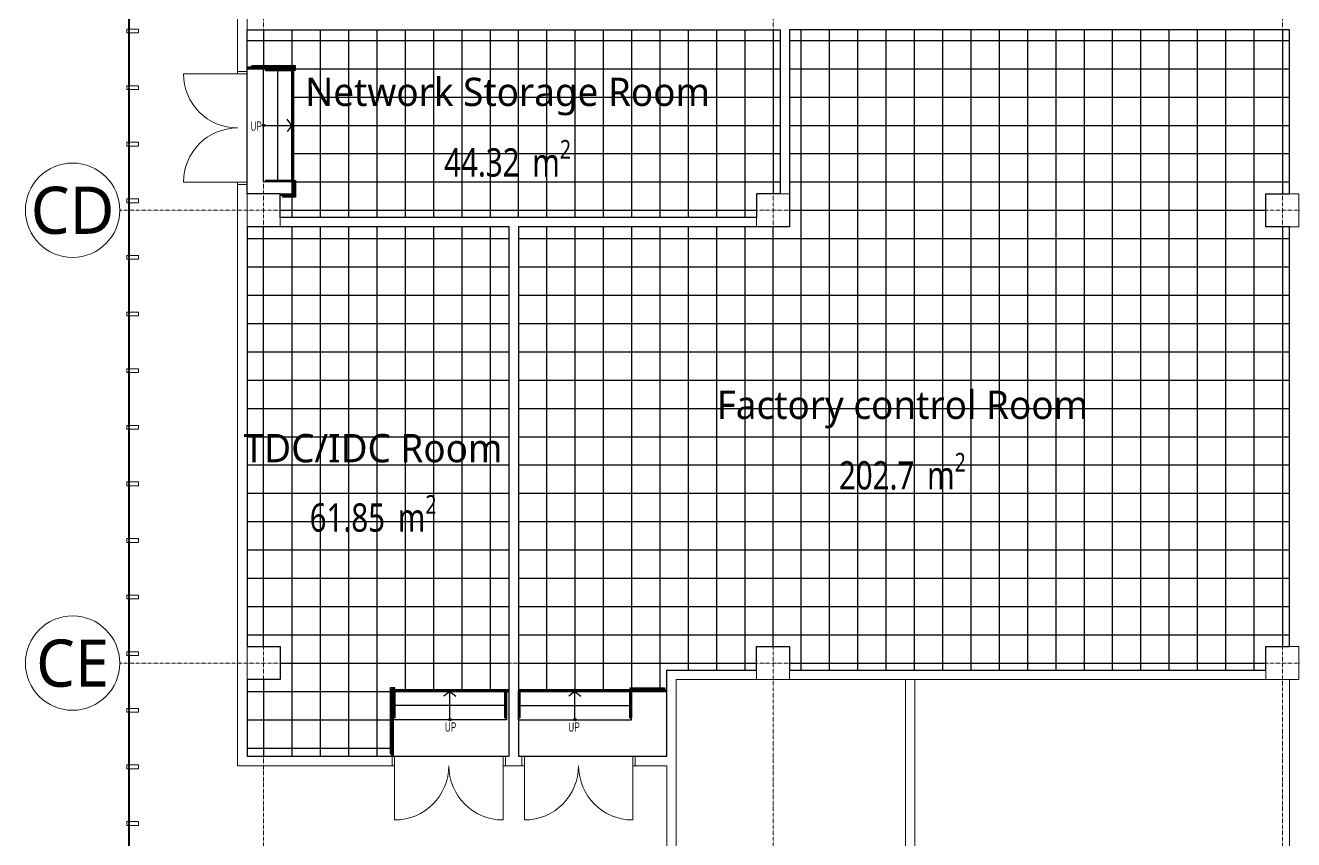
# Model space of a CAD drawing. Extents: x -186874 to 511851, y 4933 to 222627.
# Drawn here: x -177831 to -150944, y 24083 to 41345 of the extents above; entities that cross this region are included whole.
import ezdxf
from ezdxf.enums import TextEntityAlignment as Align

# ---------------------------------------------------------------- set-up
doc = ezdxf.new("R2010")
doc.units = 0
doc.header["$LTSCALE"] = 5
doc.linetypes.add('CUP- L20$0$JJP_三點線', pattern=[0.9, 0.3, -0.15, 0, -0.15, 0, -0.15, 0, -0.15])
doc.linetypes.add('XCDR20$0$HIDDEN2', pattern=[0.1875, 0.125, -0.0625])
for name, color, linetype in [('CUP- L20$0$A-WALL-EX.Newcub', 252, 'Continuous'), ('CUP- L20$0$A-WALL-IN.Newcub', 252, 'Continuous'), ('CUP- L20$0$A-ZONE.Newcub', 252, 'Continuous'), ('CUP- L20$0$Door', 252, 'Continuous'), ('CUP- L20$0$S-COL.Newcub', 252, 'Continuous'), ('CUP- L20$0$S-GRID.Newcub', 252, 'Continuous'), ('XCDP20$0$A-ST-txt (200K)', 1, 'Continuous'), ('XCDP20$0$A-STAIR (200K)', 2, 'Continuous'), ('XCDR20$0$A-R-Divider', 75, 'XCDR20$0$HIDDEN2'), ('XCDR20$0$A-R-Plan_RH-45cm', 211, 'Continuous')]:
    doc.layers.add(name, color=color, linetype=linetype)
doc.layers.add('XCDR20$0$A-Area', color=170, linetype='Continuous', plot=False)
doc.styles.add('CUP- L20$0$Standard', font='', dxfattribs={"width": 0.8})
doc.styles.add('XCDP20$0$AA-TXT', font='isocp.shx', dxfattribs={"width": 0.8, "bigfont": 'china.shx'})
doc.styles.add('XCDR20$0$AA-TXT', font='isocp.shx', dxfattribs={"width": 0.8, "bigfont": 'chineset.shx'})
doc.styles.get('CUP- L20$0$Standard').set_extended_font_data('Microsoft JhengHei')

# ---------------------------------------------------------------- blocks, each defined once
blk = doc.blocks.new('XCDP20')
at = {"layer": 'XCDP20$0$A-ST-txt (200K)'}
for p, q in [((-172181, 39225), (-172279, 39354)), ((-172781, 39225), (-172181, 39225)), ((-172181, 39225), (-172279, 39096)), ((-168831, 27225, 0), (-168960, 27127, 0)), ((-168831, 26625, 0), (-168831, 27225, 0)), ((-168831, 27225, 0), (-168702, 27127, 0)), ((-166181, 27225), (-166310, 27127)), ((-166181, 26625), (-166181, 27225)), ((-166181, 27225), (-166052, 27127))]:
    blk.add_line(p, q, dxfattribs=at)
for centre in [(-172781, 39225), (-168831, 26625, 0), (-166181, 26625)]:
    blk.add_circle(centre, 25, dxfattribs=at)
at = {"layer": 'XCDP20$0$A-STAIR (200K)'}
for p, q in [((-172106, 40490, 0), (-173031, 40490)), ((-173031, 40465), (-173031, 40490)), ((-172131, 40465, 0), (-173031, 40465)), ((-172781, 40425), (-172181, 40425)), ((-172781, 38025, 0), (-172781, 40425)), ((-172171, 40425, 0), (-172741, 40425)), ((-172741, 40387), (-172741, 40425)), ((-172171, 40418, 0), (-172741, 40418)), ((-172171, 40393, 0), (-172741, 40393)), ((-172741, 40387), (-172171, 40387, 0)), ((-172481, 38063, 0), (-172481, 40387)), ((-172181, 38063, 0), (-172181, 40387)), ((-172171, 40387, 0), (-172171, 40425, 0)), ((-172131, 40393, 0), (-172131, 40465, 0)), ((-172131, 40393, 0), (-172106, 40393, 0)), ((-172106, 40393, 0), (-172106, 40490, 0)), ((-172181, 38025, 0), (-172781, 38025, 0)), ((-172741, 38063, 0), (-172171, 38063, 0)), ((-172741, 38063, 0), (-172741, 38025, 0)), ((-172171, 38056, 0), (-172741, 38056, 0)), ((-172171, 38031, 0), (-172741, 38031, 0)), ((-172171, 38025, 0), (-172741, 38025, 0)), ((-172171, 38063), (-172171, 38025)), ((-172131, 38056, 0), (-172131, 37725, 0)), ((-172131, 38056, 0), (-172106, 38056, 0)), ((-172106, 38056, 0), (-172106, 37700, 0)), ((-172131, 37725, 0), (-172381, 37725)), ((-172381, 37725), (-172381, 37700)), ((-172106, 37700, 0), (-172381, 37700)), ((-170096, 27300, 0), (-170096, 25900)), ((-170000, 27300, 0), (-170096, 27300, 0)), ((-170071, 27275, 0), (-170071, 25900)), ((-170000, 27275, 0), (-170071, 27275, 0)), ((-170031, 27235, 0), (-170031, 26665, 0)), ((-169993, 27235), (-170031, 27235)), ((-170031, 26625, 0), (-170031, 27225, 0)), ((-170025, 27235, 0), (-170025, 26665, 0)), ((-170000, 27275, 0), (-170000, 27300, 0)), ((-170000, 27235, 0), (-170000, 26665, 0)), ((-169993, 26665, 0), (-169993, 27235, 0)), ((-167669, 27225, 0), (-169993, 27225, 0)), ((-167669, 26665, 0), (-167669, 27235, 0)), ((-167669, 27235, 0), (-167631, 27235, 0)), ((-167663, 27235, 0), (-167663, 26665, 0)), ((-167638, 27235, 0), (-167638, 26665, 0)), ((-167631, 27235, 0), (-167631, 26665, 0)), ((-167631, 27225, 0), (-167631, 26625, 0)), ((-167381, 27235, 0), (-167381, 26665, 0)), ((-167343, 27235), (-167381, 27235)), ((-167381, 27225, 0), (-167381, 26625, 0)), ((-167375, 27235, 0), (-167375, 26665, 0)), ((-167350, 27235, 0), (-167350, 26665, 0)), ((-167343, 26665, 0), (-167343, 27235, 0)), ((-167343, 27225, 0), (-165019, 27225)), ((-165019, 26665), (-165019, 27235, 0)), ((-165019, 27235, 0), (-164981, 27235, 0)), ((-165013, 27300, 0), (-164282, 27300, 0)), ((-165013, 27275, 0), (-165013, 27300, 0)), ((-165013, 27275, 0), (-164282, 27275)), ((-165013, 27235, 0), (-165013, 26665)), ((-164988, 27235, 0), (-164988, 26665)), ((-164981, 27235, 0), (-164981, 26665)), ((-164981, 26625), (-164981, 27225)), ((-164282, 27300, 0), (-164282, 27275, 0)), ((-167669, 26925, 0), (-169993, 26925, 0)), ((-167343, 26925, 0), (-165019, 26925)), ((-169993, 26665, 0), (-170031, 26665, 0)), ((-167631, 26625, 0), (-170031, 26625, 0)), ((-167669, 26665, 0), (-167631, 26665, 0)), ((-167343, 26665, 0), (-167381, 26665, 0)), ((-167381, 26625, 0), (-164981, 26625)), ((-165019, 26665), (-164981, 26665)), ((-170071, 25900), (-170096, 25900))]:
    blk.add_line(p, q, dxfattribs=at)
at = {"layer": 'XCDP20$0$A-ST-txt (200K)', "style": 'XCDP20$0$AA-TXT', "width": 0.8}
for p in [(-172937, 39208), (-168815, 26469, 0), (-166198, 26469)]:
    blk.add_text('UP', height=200, dxfattribs=at).set_placement(p, align=Align.MIDDLE)
blk = doc.blocks.new('CUP- L20')
at = {"layer": 'CUP- L20$0$A-WALL-EX.Newcub', "lineweight": 0, "flags": 128}
for points in [[(-175642, 41235), (-175622, 41235), (-175622, 42415), (-175642, 42415)], [(-175682, 41265), (-175682, 41185), (-175432, 41185), (-175432, 41265)], [(-175642, 40035), (-175622, 40035), (-175622, 41215), (-175642, 41215)], [(-175682, 40065), (-175682, 39985), (-175432, 39985), (-175432, 40065)], [(-175642, 38835), (-175622, 38835), (-175622, 40015), (-175642, 40015)], [(-175682, 38865), (-175682, 38785), (-175432, 38785), (-175432, 38865)], [(-175642, 37635), (-175622, 37635), (-175622, 38815), (-175642, 38815)], [(-175682, 37665), (-175682, 37585), (-175432, 37585), (-175432, 37665)], [(-175642, 36435), (-175622, 36435), (-175622, 37615), (-175642, 37615)], [(-175682, 36465), (-175682, 36385), (-175432, 36385), (-175432, 36465)], [(-175642, 35235), (-175622, 35235), (-175622, 36415), (-175642, 36415)], [(-175682, 35265), (-175682, 35185), (-175432, 35185), (-175432, 35265)], [(-175642, 34035), (-175622, 34035), (-175622, 35215), (-175642, 35215)], [(-175682, 34065), (-175682, 33985), (-175432, 33985), (-175432, 34065)], [(-175642, 32835), (-175622, 32835), (-175622, 34015), (-175642, 34015)], [(-175682, 32865), (-175682, 32785), (-175432, 32785), (-175432, 32865)], [(-175642, 31635), (-175622, 31635), (-175622, 32815), (-175642, 32815)], [(-175682, 31665), (-175682, 31585), (-175432, 31585), (-175432, 31665)], [(-175642, 30435), (-175622, 30435), (-175622, 31615), (-175642, 31615)], [(-175682, 30465), (-175682, 30385), (-175432, 30385), (-175432, 30465)], [(-175642, 29235), (-175622, 29235), (-175622, 30415), (-175642, 30415)], [(-175682, 29265), (-175682, 29185), (-175432, 29185), (-175432, 29265)], [(-175642, 28035), (-175622, 28035), (-175622, 29215), (-175642, 29215)], [(-175682, 28065), (-175682, 27985), (-175432, 27985), (-175432, 28065)], [(-175642, 26835), (-175622, 26835), (-175622, 28015), (-175642, 28015)], [(-175682, 26865), (-175682, 26785), (-175432, 26785), (-175432, 26865)], [(-175642, 25635), (-175622, 25635), (-175622, 26815), (-175642, 26815)], [(-175682, 25665), (-175682, 25585), (-175432, 25585), (-175432, 25665)], [(-175642, 24435), (-175622, 24435), (-175622, 25615), (-175642, 25615)], [(-175682, 24465), (-175682, 24385), (-175432, 24385), (-175432, 24465)], [(-175642, 23385), (-175622, 23385), (-175622, 24415), (-175642, 24415)]]:
    blk.add_lwpolyline(points, close=True, dxfattribs=at)
at = {"layer": 'CUP- L20$0$A-WALL-IN.Newcub', "lineweight": 0}
for p, q in [((-173331, 40370), (-173331, 40382)), ((-173331, 40370), (-173131, 40370)), ((-173331, 37970), (-173331, 37958)), ((-173331, 37970), (-173131, 37970)), ((-170053, 25850), (-170065, 25850)), ((-170053, 25850), (-170053, 25650)), ((-167653, 25850), (-167641, 25850)), ((-167653, 25850), (-167653, 25650)), ((-167303, 25850), (-167315, 25850)), ((-167303, 25850), (-167303, 25650)), ((-164903, 25850), (-164891, 25850)), ((-164903, 25850), (-164903, 25650))]:
    blk.add_line(p, q, dxfattribs=at)
at = {"layer": 'CUP- L20$0$A-WALL-IN.Newcub', "lineweight": 0, "flags": 128}
for points in [[(-173331, 41520), (-173331, 40370)], [(-173131, 40370), (-173131, 41520)], [(-173131, 41450), (-173131, 41250)], [(-173131, 41250), (-161831, 41250)], [(-161831, 41250), (-161831, 37775)], [(-161631, 41250), (-151031, 41250)], [(-161631, 37775), (-161631, 41250)], [(-151031, 41250), (-151031, 37775)], [(-173331, 37970), (-173331, 25850)], [(-173131, 37775), (-173131, 37970)], [(-162331, 37275), (-172431, 37275)], [(-173131, 28175), (-173131, 37075)], [(-172431, 37075), (-167578, 37075)], [(-167578, 37075), (-167578, 25850)], [(-167378, 37075), (-162331, 37075)], [(-167378, 25850), (-167378, 37075)], [(-151031, 37075), (-151031, 28175)], [(-173131, 25850), (-173131, 27475)], [(-164232, 27675), (-164032, 27675)], [(-164232, 27675), (-164232, 25850)], [(-162331, 27675), (-164032, 27675)], [(-164032, 21175), (-164032, 27475)], [(-164032, 27475), (-162331, 27475)], [(-151531, 27675), (-161631, 27675)], [(-161631, 27475), (-151531, 27475)], [(-158972, 27475), (-159172, 27475)], [(-159172, 27475), (-159172, 18075)], [(-158972, 11850), (-158972, 27475)], [(-151031, 27475), (-151031, 18575)], [(-173331, 25650), (-173331, 25850)], [(-170053, 25850), (-173131, 25850)], [(-167578, 25850), (-167653, 25850)], [(-167303, 25850), (-167378, 25850)], [(-164232, 25850), (-164903, 25850)], [(-173331, 25650), (-170053, 25650)], [(-167653, 25650), (-167303, 25650)], [(-164903, 25650), (-164232, 25650)], [(-164232, 25650), (-164232, 21175)]]:
    blk.add_lwpolyline(points, dxfattribs=at)
at = {"layer": 'CUP- L20$0$Door', "lineweight": 0}
for p, q in [((-173331, 40370), (-173331, 40382)), ((-173331, 40370), (-173331, 40382)), ((-173331, 40320), (-173331, 40370)), ((-173331, 40370), (-173131, 40370)), ((-173331, 40370), (-173131, 40370)), ((-173331, 40370), (-173131, 40370)), ((-173131, 40370), (-173131, 40320)), ((-173331, 40320), (-174481, 40320)), ((-173131, 40320), (-173331, 40320)), ((-173331, 38020), (-174481, 38020)), ((-173331, 37970), (-173331, 38020)), ((-173331, 38020), (-173131, 38020)), ((-173131, 37970), (-173331, 37970)), ((-173331, 37970), (-173131, 37970)), ((-173331, 37970), (-173131, 37970)), ((-173331, 37970), (-173331, 37958)), ((-173331, 37970), (-173331, 37958)), ((-173131, 38020), (-173131, 37970)), ((-170053, 25850), (-170065, 25850)), ((-170053, 25850), (-170065, 25850)), ((-170053, 25850), (-170003, 25850)), ((-170053, 25650), (-170053, 25850)), ((-170053, 25850), (-170053, 25650)), ((-170053, 25850), (-170053, 25650)), ((-170003, 25850), (-170003, 25650)), ((-167703, 25650), (-167703, 25850)), ((-167703, 25850), (-167653, 25850)), ((-167653, 25850), (-167653, 25650)), ((-167653, 25850), (-167653, 25650)), ((-167653, 25850), (-167653, 25650)), ((-167653, 25850), (-167641, 25850)), ((-167653, 25850), (-167641, 25850)), ((-167303, 25850), (-167315, 25850)), ((-167303, 25850), (-167315, 25850)), ((-167253, 25850), (-167303, 25850)), ((-167303, 25850), (-167303, 25650)), ((-167303, 25850), (-167303, 25650)), ((-167303, 25850), (-167303, 25650)), ((-167253, 25650), (-167253, 25850)), ((-164903, 25850), (-164953, 25850)), ((-164953, 25850), (-164953, 25650)), ((-164903, 25650), (-164903, 25850)), ((-164903, 25850), (-164903, 25650)), ((-164903, 25850), (-164903, 25650)), ((-164903, 25850), (-164891, 25850)), ((-164903, 25850), (-164891, 25850)), ((-170003, 25650), (-170053, 25650)), ((-170003, 25650), (-170003, 24500)), ((-167653, 25650), (-167703, 25650)), ((-167703, 25650), (-167703, 24500)), ((-167303, 25650), (-167253, 25650)), ((-167253, 25650), (-167253, 24500)), ((-164953, 25650), (-164903, 25650)), ((-164953, 25650), (-164953, 24500))]:
    blk.add_line(p, q, dxfattribs=at)
for centre, start, end in [((-173331, 40320), 180, 270), ((-173331, 38020), 90, 180), ((-170003, 25650), 270, 0), ((-167703, 25650), 180, 270), ((-167253, 25650), 270, 0), ((-164953, 25650), 180, 270)]:
    blk.add_arc(centre, 1150, start, end, dxfattribs=at)
at = {"layer": 'CUP- L20$0$S-COL.Newcub', "lineweight": 0, "flags": 128}
for points in [[(-173131, 37075), (-172431, 37075), (-172431, 37775), (-173131, 37775)], [(-162331, 37075), (-161631, 37075), (-161631, 37775), (-162331, 37775)], [(-151531, 37075), (-150831, 37075), (-150831, 37775), (-151531, 37775)], [(-173131, 27475), (-172431, 27475), (-172431, 28175), (-173131, 28175)], [(-162331, 27475), (-161631, 27475), (-161631, 28175), (-162331, 28175)], [(-151531, 27475), (-150831, 27475), (-150831, 28175), (-151531, 28175)]]:
    blk.add_lwpolyline(points, close=True, dxfattribs=at)
at = {"layer": 'CUP- L20$0$S-GRID.Newcub', "linetype": 'CUP- L20$0$JJP_三點線', "lineweight": 0}
for p, q in [((-172781, 71521), (-172781, 5216)), ((-161981, 71521), (-161981, 5216)), ((-151181, 71521), (-151181, 5216)), ((-175821, 37425), (-175831, 37425)), ((-175821, 37425), (-125495, 37425)), ((-175821, 27825), (-175831, 27825)), ((-175821, 27825), (-125495, 27825))]:
    blk.add_line(p, q, dxfattribs=at)
at = {"layer": 'CUP- L20$0$S-GRID.Newcub', "lineweight": 0}
for centre in [(-176831, 37425), (-176831, 27825)]:
    blk.add_circle(centre, 1000, dxfattribs=at)
at = {"layer": 'CUP- L20$0$S-GRID.Newcub', "linetype": 'CUP- L20$0$JJP_三點線', "lineweight": 0}
for p in [(-175821, 37425), (-175821, 37425), (-175821, 27825), (-175821, 27825)]:
    blk.add_point(p, dxfattribs=at)
blk.add_blockref('XCDP20', (0, 0))
at = {"layer": 'CUP- L20$0$A-ZONE.Newcub', "style": 'CUP- L20$0$Standard'}
for s, p in [('Network Storage Room', (-167608, 40235)), ('Factory control Room', (-159239, 33601)), ('TDC/IDC Room', (-170460, 32682))]:
    blk.add_text(s, height=600, dxfattribs=at).set_placement(p, align=Align.TOP_CENTER)
at = {"layer": 'CUP- L20$0$A-ZONE.Newcub', "lineweight": 0, "char_height": 600, "attachment_point": 2, "style": 'CUP- L20$0$Standard'}
for s, insert in [('\\A1;\\pt0,1320;44.32{\\H0.66x;\\S^  ;} m{\\H0.66x;\\S2^  ;}', (-167608, 38915)), ('\\A1;\\pt0,1320;202.7{\\H0.66x;\\S^  ;} m{\\H0.66x;\\S2^  ;}', (-159239, 32281)), ('\\A1;\\pt0,1320;61.85{\\H0.66x;\\S^  ;} m{\\H0.66x;\\S2^  ;}', (-170460, 31386))]:
    blk.add_mtext(s, dxfattribs=dict(at, insert=insert))
at = {"layer": 'CUP- L20$0$S-GRID.Newcub', "style": 'CUP- L20$0$Standard'}
for s, p in [('CD', (-176831, 37925)), ('CE', (-176831, 28325))]:
    blk.add_text(s, height=1000, dxfattribs=at).set_placement(p, align=Align.TOP_CENTER)
blk = doc.blocks.new('*U49')
at = {"ltscale": 0.5, "const_width": 0.5}
blk.add_lwpolyline([(0, 0), (0, 9.5)], dxfattribs=at)
at = {"color": 1, "style": 'XCDR20$0$AA-TXT', "width": 0.8}
for tag, p in [('NO.', (0.08, 0.07)), ('高度(H) m', (0.23, 0.07))]:
    blk.add_attdef(tag, text='', height=0.1, rotation=90, dxfattribs=at).set_placement(p, align=Align.MIDDLE_LEFT)
blk = doc.blocks.new('*U57')
at = {"ltscale": 0.5, "const_width": 0.5}
blk.add_lwpolyline([(0, 0), (0, 27.5)], dxfattribs=at)
at = {"color": 1, "style": 'XCDR20$0$AA-TXT', "width": 0.8}
for tag, p in [('NO.', (0.08, 0.07)), ('高度(H) m', (0.23, 0.07))]:
    blk.add_attdef(tag, text='', height=0.1, rotation=90, dxfattribs=at).set_placement(p, align=Align.MIDDLE_LEFT)
blk = doc.blocks.new('*U58')
at = {"ltscale": 0.5, "const_width": 0.5}
blk.add_lwpolyline([(0, 0), (0, 3)], dxfattribs=at)
at = {"color": 1, "style": 'XCDR20$0$AA-TXT', "width": 0.8}
for tag, p in [('NO.', (0.08, 0.07)), ('高度(H) m', (0.23, 0.07))]:
    blk.add_attdef(tag, text='', height=0.1, rotation=90, dxfattribs=at).set_placement(p, align=Align.MIDDLE_LEFT)
blk = doc.blocks.new('*U62')
at = {"ltscale": 0.5, "const_width": 0.5}
blk.add_lwpolyline([(0, 0), (0, 14.25)], dxfattribs=at)
at = {"color": 1, "style": 'XCDR20$0$AA-TXT', "width": 0.8}
for tag, p in [('NO.', (0.08, 0.07)), ('高度(H) m', (0.23, 0.07))]:
    blk.add_attdef(tag, text='', height=0.1, rotation=90, dxfattribs=at).set_placement(p, align=Align.MIDDLE_LEFT)
blk = doc.blocks.new('*U59')
at = {"ltscale": 0.5, "const_width": 0.5}
blk.add_lwpolyline([(0, 0), (0, 25.04)], dxfattribs=at)
at = {"color": 1, "style": 'XCDR20$0$AA-TXT', "width": 0.8}
for tag, p in [('NO.', (0.08, 0.07)), ('高度(H) m', (0.23, 0.07))]:
    blk.add_attdef(tag, text='', height=0.1, rotation=90, dxfattribs=at).set_placement(p, align=Align.MIDDLE_LEFT)
blk = doc.blocks.new('*U60')
at = {"ltscale": 0.5, "const_width": 0.5}
blk.add_lwpolyline([(0, 0), (0, 31.46)], dxfattribs=at)
at = {"color": 1, "style": 'XCDR20$0$AA-TXT', "width": 0.8}
for tag, p in [('NO.', (0.08, 0.07)), ('高度(H) m', (0.23, 0.07))]:
    blk.add_attdef(tag, text='', height=0.1, rotation=90, dxfattribs=at).set_placement(p, align=Align.MIDDLE_LEFT)
blk = doc.blocks.new('XCDR20')
at = {"layer": 'XCDR20$0$A-Area'}
blk.add_lwpolyline([(-161831, 41250), (-161831, 37775), (-162331, 37775), (-162331, 37275), (-172431, 37275), (-172431, 37775), (-173131, 37775), (-173131, 41250)], close=True, dxfattribs=at)
for points in [[(-151031, 41250), (-161631, 41250), (-161631, 37075), (-167378, 37075), (-167378, 25850), (-164232, 25850), (-164232, 27675), (-162331, 27675), (-162331, 28175), (-161631, 28175), (-161631, 27675), (-151531, 27675), (-151531, 28175), (-151031, 28175), (-151031, 37075), (-151531, 37075), (-151531, 37775), (-151031, 37775), (-151031, 41250)], [(-172431, 27475), (-173131, 27475), (-173131, 25850), (-167578, 25850), (-167578, 37075), (-173131, 37075), (-173131, 28175), (-172431, 28175), (-172431, 27475)]]:
    blk.add_lwpolyline(points, dxfattribs=at)
at = {"layer": 'XCDR20$0$A-R-Plan_RH-45cm'}
for p, q in [((-172781, 41250), (-172781, 40425)), ((-172181, 41250), (-172181, 37275)), ((-171581, 41250), (-171581, 37275)), ((-170981, 41250), (-170981, 37275)), ((-170381, 41250), (-170381, 37275)), ((-169781, 41250), (-169781, 37275)), ((-169181, 41250), (-169181, 37275)), ((-168581, 41250), (-168581, 37275)), ((-167981, 41250), (-167981, 37275)), ((-167381, 41250), (-167381, 37275)), ((-166781, 41250), (-166781, 37275)), ((-166181, 41250), (-166181, 37275)), ((-165581, 41250), (-165581, 37275)), ((-164981, 41250), (-164981, 37275)), ((-164381, 41250), (-164381, 37275)), ((-163781, 41250), (-163781, 37275)), ((-163181, 41250), (-163181, 37275)), ((-162581, 41250), (-162581, 37275)), ((-161981, 41250), (-161981, 37775)), ((-161381, 27675), (-161381, 41250)), ((-160781, 27675), (-160781, 41250)), ((-160181, 27675), (-160181, 41250)), ((-159581, 27675), (-159581, 41250)), ((-158981, 27675), (-158981, 41250)), ((-158381, 27675), (-158381, 41250)), ((-157781, 27675), (-157781, 41250)), ((-157181, 27675), (-157181, 41250)), ((-156581, 27675), (-156581, 41250)), ((-155981, 27675), (-155981, 41250)), ((-155381, 27675), (-155381, 41250)), ((-154781, 27675), (-154781, 41250)), ((-154181, 27675), (-154181, 41250)), ((-153581, 27675), (-153581, 41250)), ((-152981, 27675), (-152981, 41250)), ((-152381, 27675), (-152381, 41250)), ((-151781, 27675), (-151781, 41250)), ((-151181, 41250), (-151181, 37775)), ((-173131, 41025), (-161831, 41025)), ((-161631, 41025), (-151031, 41025)), ((-173131, 40425), (-161831, 40425)), ((-161631, 40425), (-151031, 40425)), ((-172181, 39825), (-161831, 39825)), ((-161631, 39825), (-151031, 39825)), ((-172181, 39225), (-161831, 39225)), ((-161631, 39225), (-151031, 39225)), ((-172181, 38625), (-161831, 38625)), ((-161631, 38625), (-151031, 38625)), ((-172181, 38025), (-161831, 38025)), ((-161631, 38025), (-151031, 38025)), ((-172431, 37775), (-172181, 37775)), ((-172431, 37425), (-162331, 37425)), ((-161631, 37425), (-151531, 37425)), ((-172781, 28175), (-172781, 37075)), ((-172181, 37075), (-172181, 25850)), ((-171581, 37075), (-171581, 25850)), ((-170981, 37075), (-170981, 25850)), ((-170381, 37075), (-170381, 25850)), ((-169781, 37075), (-169781, 27225)), ((-169181, 37075), (-169181, 27225)), ((-168581, 37075), (-168581, 27225)), ((-167981, 37075), (-167981, 27225)), ((-166781, 37075), (-166781, 27225)), ((-166181, 37075), (-166181, 27225)), ((-165581, 37075), (-165581, 27225)), ((-164981, 37075), (-164981, 27225)), ((-164381, 37075), (-164381, 27225)), ((-163781, 37075), (-163781, 27675)), ((-163181, 37075), (-163181, 27675)), ((-162581, 37075), (-162581, 27675)), ((-161981, 28175), (-161981, 37075)), ((-151181, 37075), (-151181, 28175)), ((-173131, 36825), (-167578, 36825)), ((-167378, 36825), (-151031, 36825)), ((-173131, 36225), (-167578, 36225)), ((-167378, 36225), (-151031, 36225)), ((-173131, 35625), (-167578, 35625)), ((-167378, 35625), (-151031, 35625)), ((-173131, 35025), (-167578, 35025)), ((-167378, 35025), (-151031, 35025)), ((-173131, 34425), (-167578, 34425)), ((-167378, 34425), (-151031, 34425)), ((-173131, 33825), (-167578, 33825)), ((-167378, 33825), (-151031, 33825)), ((-173131, 33225), (-167578, 33225)), ((-167378, 33225), (-151031, 33225)), ((-173131, 32625), (-167578, 32625)), ((-167378, 32625), (-151031, 32625)), ((-173131, 32025), (-167578, 32025)), ((-167378, 32025), (-151031, 32025)), ((-173131, 31425), (-167578, 31425)), ((-167378, 31425), (-151031, 31425)), ((-173131, 30825), (-167578, 30825)), ((-167378, 30825), (-151031, 30825)), ((-173131, 30225), (-167578, 30225)), ((-167378, 30225), (-151031, 30225)), ((-173131, 29625), (-167578, 29625)), ((-167378, 29625), (-151031, 29625)), ((-173131, 29025), (-167578, 29025)), ((-167378, 29025), (-151031, 29025)), ((-173131, 28425), (-167578, 28425)), ((-167378, 28425), (-151031, 28425)), ((-172431, 27825), (-167578, 27825)), ((-167378, 27825), (-162331, 27825)), ((-161631, 27825), (-151531, 27825)), ((-172781, 27475), (-172781, 25850)), ((-173131, 27225), (-167578, 27225)), ((-170031, 27225, 0), (-170031, 25850, 0)), ((-167378, 27225), (-164232, 27225)), ((-173131, 26625), (-170031, 26625, 0)), ((-173131, 26025), (-170031, 26025, 0))]:
    blk.add_line(p, q, dxfattribs=at)
at = {"layer": 'XCDR20$0$A-R-Divider'}
ref = blk.add_blockref('*U49', (-173131, 40450), dxfattribs=dict(at, xscale=-100, yscale=100, zscale=100, rotation=270))
ref.add_attrib('高度(H) m', 'H=0.45m', dxfattribs={"layer": '0', "color": 1, "height": 10, "style": 'XCDR20$0$AA-TXT', "width": 0.8}).set_placement((-173124, 40472), align=Align.MIDDLE_LEFT)
ref = blk.add_blockref('*U57', (-172156, 40475), dxfattribs=dict(at, xscale=-100, yscale=100, zscale=100, rotation=180))
ref.add_attrib('高度(H) m', 'H=0.45m', dxfattribs={"layer": '0', "color": 1, "height": 10, "rotation": 90, "style": 'XCDR20$0$AA-TXT', "width": 0.8}).set_placement((-172134, 40434), align=Align.MIDDLE_LEFT)
ref = blk.add_blockref('*U58', (-172431, 37750), dxfattribs=dict(at, xscale=100, yscale=100, zscale=100, rotation=270))
ref.add_attrib('高度(H) m', 'H=0.45m', dxfattribs={"layer": '0', "color": 1, "height": 10, "style": 'XCDR20$0$AA-TXT', "width": 0.8}).set_placement((-172424, 37728), align=Align.MIDDLE_LEFT)
ref = blk.add_blockref('*U59', (-170081, 27250, 0), dxfattribs=dict(at, xscale=100, yscale=100, zscale=100, rotation=270))
ref.add_attrib('高度(H) m', 'H=0.45m', dxfattribs={"layer": '0', "color": 1, "height": 10, "style": 'XCDR20$0$AA-TXT', "width": 0.8}).set_placement((-170081, 27227, 0), align=Align.MIDDLE_LEFT)
ref = blk.add_blockref('*U62', (-170056, 25850), dxfattribs=dict(at, xscale=-100, yscale=100, zscale=100))
ref.add_attrib('高度(H) m', 'H=0.45m', dxfattribs={"layer": '0', "color": 1, "height": 10, "rotation": 90, "style": 'XCDR20$0$AA-TXT', "width": 0.8}).set_placement((-170079, 25857), align=Align.MIDDLE_LEFT)
ref = blk.add_blockref('*U60', (-167378, 27250, 0), dxfattribs=dict(at, xscale=100, yscale=100, zscale=100, rotation=270))
ref.add_attrib('高度(H) m', 'H=0.45m', dxfattribs={"layer": '0', "color": 1, "height": 10, "style": 'XCDR20$0$AA-TXT', "width": 0.8}).set_placement((-167377, 27227, 0), align=Align.MIDDLE_LEFT)

msp = doc.modelspace()

# ---------------------------------------------------------------- block references
for name in ['XCDR20', 'CUP- L20']:
    msp.add_blockref(name, (0, 0))

doc.saveas('drawing.dxf')
